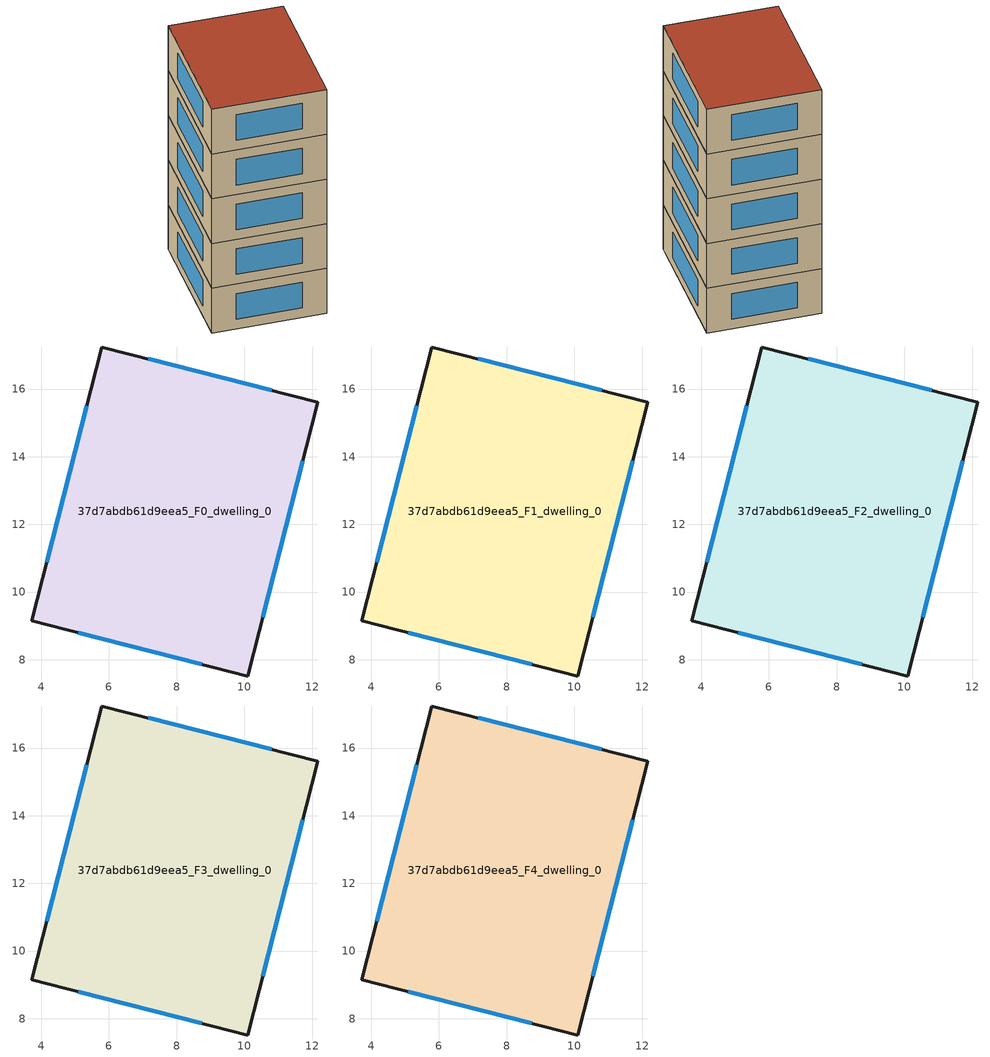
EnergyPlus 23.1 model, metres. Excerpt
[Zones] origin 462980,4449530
37d7abdb61d9eea5_F0_dwelling_0
 floor ground (EU_floor_Construction): 12.17,15.61 10.1,7.52 3.72,9.15 5.79,17.24 z0
 wall outside (EU_wall_Construction): 12.17,15.61 5.79,17.24 3.72,9.15 10.1,7.52 12.17,15.61 z0:3
 window (EU_Window_Construction): 10.8,15.96 7.16,16.89 / 10.55,9.25 11.73,13.88 / 5.09,8.8 8.74,7.87 / 5.35,15.51 4.16,10.88 z0.64:2.36
37d7abdb61d9eea5_F1_dwelling_0
 floor to 37d7abdb61d9eea5_F0_dwelling_0 (EU_floor_Construction): 12.17,15.61 10.1,7.52 3.72,9.15 5.79,17.24 z3
 wall outside (EU_wall_Construction): 12.17,15.61 5.79,17.24 3.72,9.15 10.1,7.52 12.17,15.61 z3:6
 window (EU_Window_Construction): 10.8,15.96 7.16,16.89 / 10.55,9.25 11.73,13.88 / 5.09,8.8 8.74,7.87 / 5.35,15.51 4.16,10.88 z3.64:5.36
37d7abdb61d9eea5_F2_dwelling_0
 floor to 37d7abdb61d9eea5_F1_dwelling_0 (EU_floor_Construction): 12.17,15.61 10.1,7.52 3.72,9.15 5.79,17.24 z6
 wall outside (EU_wall_Construction): 12.17,15.61 5.79,17.24 3.72,9.15 10.1,7.52 12.17,15.61 z6:9
 window (EU_Window_Construction): 10.8,15.96 7.16,16.89 / 10.55,9.25 11.73,13.88 / 5.09,8.8 8.74,7.87 / 5.35,15.51 4.16,10.88 z6.64:8.36
37d7abdb61d9eea5_F3_dwelling_0
 floor to 37d7abdb61d9eea5_F2_dwelling_0 (EU_floor_Construction): 12.17,15.61 10.1,7.52 3.72,9.15 5.79,17.24 z9
 wall outside (EU_wall_Construction): 12.17,15.61 5.79,17.24 3.72,9.15 10.1,7.52 12.17,15.61 z9:12
 window (EU_Window_Construction): 10.8,15.96 7.16,16.89 / 10.55,9.25 11.73,13.88 / 5.09,8.8 8.74,7.87 / 5.35,15.51 4.16,10.88 z9.64:11.36
37d7abdb61d9eea5_F4_dwelling_0
 floor to 37d7abdb61d9eea5_F3_dwelling_0 (EU_floor_Construction): 12.17,15.61 10.1,7.52 3.72,9.15 5.79,17.24 z12
 wall outside (EU_wall_Construction): 12.17,15.61 5.79,17.24 3.72,9.15 10.1,7.52 12.17,15.61 z12:15
 window (EU_Window_Construction): 10.8,15.96 7.16,16.89 / 10.55,9.25 11.73,13.88 / 5.09,8.8 8.74,7.87 / 5.35,15.51 4.16,10.88 z12.64:14.36
 roof outside (EU_roof_Construction): 10.1,7.52 12.17,15.61 5.79,17.24 3.72,9.15 z15
[Building]
EU S2 Campaign: North Axis=0; Terrain=City; Solar Distribution=FullExterior
[Site:Location]
Yerevan-Zvartnots.Intl.AP: Latitude=40.15; Longitude=44.383; Time Zone=4; Elevation=854
[SizingPeriod:WeatherFileDays]
AnnualSizingPeriod: Begin Month=1; Begin Day of Month=1; End Month=12; End Day of Month=31; Day of Week for Start Day=Monday; Use Weather File Daylight Saving Period=No; Use Weather File Rain and Snow Indicators=No
[MATERIAL]
EU_InternalMass_Material: Roughness=MediumRough; Thickness=0.1; Conductivity=1; Density=1800; Specific Heat=900; Thermal Absorptance=0.9; Solar Absorptance=0.7; Visible Absorptance=0.7
[MATERIAL:NOMASS] Roughness=MediumRough; Thermal Absorptance=0.9; Solar Absorptance=0.7; Visible Absorptance=0.7
Name | Thermal Resistance
EU_wall_NoMass | 1.05043
EU_roof_NoMass | 1.45357
EU_floor_NoMass | 0.478065
[WINDOWMATERIAL:SIMPLEGLAZINGSYSTEM]
EU_Window_SimpleGlazing: UFactor=2.5566; Solar Heat Gain Coefficient=0.75; Visible Transmittance=0.75
[CONSTRUCTION]
EU_wall_Construction: EU_wall_NoMass
EU_roof_Construction: EU_roof_NoMass
EU_floor_Construction: EU_floor_NoMass
EU_Window_Construction: EU_Window_SimpleGlazing
EU_InternalMass_Construction: EU_InternalMass_Material
[ZONE] Type=1; Multiplier=1; Ceiling Height=autocalculate; Floor Area=autocalculate; Part of Total Floor Area=Yes
Name | Volume
37d7abdb61d9eea5_F0_dwelling_0 | 165.019
37d7abdb61d9eea5_F1_dwelling_0; 37d7abdb61d9eea5_F2_dwelling_0; 37d7abdb61d9eea5_F3_dwelling_0; 37d7abdb61d9eea5_F4_dwelling_0 | 165.02
[INTERNALMASS] Construction=EU_InternalMass_Construction; Surface Area=55.0064
Name | Zone or ZoneList
37d7abdb61d9eea5_F0_dwelling_0_EU_InternalMass | 37d7abdb61d9eea5_F0_dwelling_0
37d7abdb61d9eea5_F1_dwelling_0_EU_InternalMass | 37d7abdb61d9eea5_F1_dwelling_0
37d7abdb61d9eea5_F2_dwelling_0_EU_InternalMass | 37d7abdb61d9eea5_F2_dwelling_0
37d7abdb61d9eea5_F3_dwelling_0_EU_InternalMass | 37d7abdb61d9eea5_F3_dwelling_0
37d7abdb61d9eea5_F4_dwelling_0_EU_InternalMass | 37d7abdb61d9eea5_F4_dwelling_0
[OTHEREQUIPMENT] Fuel Type=Electricity; Design Level Calculation Method=Watts/Area; Power per Zone Floor Area=1; Fraction Latent=0; Fraction Radiant=0; Fraction Lost=0; Carbon Dioxide Generation Rate=0; EndUse Subcategory=EU_Step8_InternalGains
Name | Zone or ZoneList or Space or SpaceList | Schedule
EU_Step8_InternalGain_37d7abdb61d9eea5_F0_dwelling_0_f000 | 37d7abdb61d9eea5_F0_dwelling_0 | EU_Step8_GainSchedule_37d7abdb61d9eea5_F0_dwelling_0_f000
EU_Step8_InternalGain_37d7abdb61d9eea5_F1_dwelling_0_f000 | 37d7abdb61d9eea5_F1_dwelling_0 | EU_Step8_GainSchedule_37d7abdb61d9eea5_F1_dwelling_0_f000
EU_Step8_InternalGain_37d7abdb61d9eea5_F2_dwelling_0_f000 | 37d7abdb61d9eea5_F2_dwelling_0 | EU_Step8_GainSchedule_37d7abdb61d9eea5_F2_dwelling_0_f000
EU_Step8_InternalGain_37d7abdb61d9eea5_F3_dwelling_0_f000 | 37d7abdb61d9eea5_F3_dwelling_0 | EU_Step8_GainSchedule_37d7abdb61d9eea5_F3_dwelling_0_f000
EU_Step8_InternalGain_37d7abdb61d9eea5_F4_dwelling_0_f000 | 37d7abdb61d9eea5_F4_dwelling_0 | EU_Step8_GainSchedule_37d7abdb61d9eea5_F4_dwelling_0_f000
[ZONEVENTILATION:DESIGNFLOWRATE] Schedule=EU_AlwaysOn; Design Flow Rate Calculation Method=AirChanges/Hour; Air Changes per Hour=0.557805; Ventilation Type=Natural; Fan Pressure Rise=0; Fan Total Efficiency=1; Constant Term Coefficient=1; Temperature Term Coefficient=0; Velocity Term Coefficient=0; Velocity Squared Term Coefficient=0; Minimum Indoor Temperature=-100; Maximum Indoor Temperature=100; Delta Temperature=-100; Minimum Outdoor Temperature=-100; Maximum Outdoor Temperature=100; Maximum Wind Speed=40
Name | Zone or ZoneList or Space or SpaceList
EU_ConstantAir_37d7abdb61d9eea5_F0_dwelling_0 | 37d7abdb61d9eea5_F0_dwelling_0
EU_ConstantAir_37d7abdb61d9eea5_F1_dwelling_0 | 37d7abdb61d9eea5_F1_dwelling_0
EU_ConstantAir_37d7abdb61d9eea5_F2_dwelling_0 | 37d7abdb61d9eea5_F2_dwelling_0
EU_ConstantAir_37d7abdb61d9eea5_F3_dwelling_0 | 37d7abdb61d9eea5_F3_dwelling_0
EU_ConstantAir_37d7abdb61d9eea5_F4_dwelling_0 | 37d7abdb61d9eea5_F4_dwelling_0
[HVACTEMPLATE:THERMOSTAT] Constant Heating Setpoint=20; Constant Cooling Setpoint=50
EU_HeatOnly_37d7abdb61d9eea5_F0_dwelling_0; EU_HeatOnly_37d7abdb61d9eea5_F1_dwelling_0; EU_HeatOnly_37d7abdb61d9eea5_F2_dwelling_0; EU_HeatOnly_37d7abdb61d9eea5_F3_dwelling_0; EU_HeatOnly_37d7abdb61d9eea5_F4_dwelling_0
[HVACTEMPLATE:ZONE:IDEALLOADSAIRSYSTEM] System Availability Schedule=EU_AlwaysOn; Maximum Heating Supply Air Temperature=50; Minimum Cooling Supply Air Temperature=13; Maximum Heating Supply Air Humidity Ratio=0.0156; Minimum Cooling Supply Air Humidity Ratio=0.0077; Heating Limit=NoLimit; Cooling Limit=NoLimit; Heating Availability Schedule=EU_AlwaysOn; Cooling Availability Schedule=EU_CoolingOff; Dehumidification Control Type=ConstantSensibleHeatRatio; Cooling Sensible Heat Ratio=0.7; Dehumidification Setpoint=60; Humidification Control Type=None; Humidification Setpoint=30; Outdoor Air Method=None; Outdoor Air Flow Rate per Person=0.00944; Outdoor Air Flow Rate per Zone Floor Area=0; Outdoor Air Flow Rate per Zone=0; Demand Controlled Ventilation Type=None; Outdoor Air Economizer Type=NoEconomizer; Heat Recovery Type=None; Sensible Heat Recovery Effectiveness=0.7; Latent Heat Recovery Effectiveness=0.65
Name | Template Thermostat
37d7abdb61d9eea5_F0_dwelling_0 | EU_HeatOnly_37d7abdb61d9eea5_F0_dwelling_0
37d7abdb61d9eea5_F1_dwelling_0 | EU_HeatOnly_37d7abdb61d9eea5_F1_dwelling_0
37d7abdb61d9eea5_F2_dwelling_0 | EU_HeatOnly_37d7abdb61d9eea5_F2_dwelling_0
37d7abdb61d9eea5_F3_dwelling_0 | EU_HeatOnly_37d7abdb61d9eea5_F3_dwelling_0
37d7abdb61d9eea5_F4_dwelling_0 | EU_HeatOnly_37d7abdb61d9eea5_F4_dwelling_0
[SIZING:ZONE] Zone Cooling Design Supply Air Temperature Input Method=SupplyAirTemperature; Zone Cooling Design Supply Air Temperature=13; Zone Heating Design Supply Air Temperature Input Method=SupplyAirTemperature; Zone Heating Design Supply Air Temperature=50; Zone Cooling Design Supply Air Humidity Ratio=0.008; Zone Heating Design Supply Air Humidity Ratio=0.008; Cooling Design Air Flow Method=DesignDay; Cooling Design Air Flow Rate=0; Cooling Minimum Air Flow per Zone Floor Area=0.000762; Cooling Minimum Air Flow=0; Cooling Minimum Air Flow Fraction=0.2; Heating Design Air Flow Method=DesignDay; Heating Design Air Flow Rate=0; Heating Maximum Air Flow per Zone Floor Area=0.002032; Heating Maximum Air Flow=0.141576; Heating Maximum Air Flow Fraction=0.3; Account for Dedicated Outdoor Air System=No; Dedicated Outdoor Air System Control Strategy=NeutralSupplyAir; Dedicated Outdoor Air Low Setpoint Temperature for Design=autosize; Dedicated Outdoor Air High Setpoint Temperature for Design=autosize; Zone Load Sizing Method=Sensible Load Only No Latent Load; Zone Latent Cooling Design Supply Air Humidity Ratio Input Method=HumidityRatioDifference; Zone Cooling Design Supply Air Humidity Ratio Difference=0.005; Zone Latent Heating Design Supply Air Humidity Ratio Input Method=HumidityRatioDifference; Zone Humidification Design Supply Air Humidity Ratio Difference=0.005
37d7abdb61d9eea5_F0_dwelling_0; 37d7abdb61d9eea5_F1_dwelling_0; 37d7abdb61d9eea5_F2_dwelling_0; 37d7abdb61d9eea5_F3_dwelling_0; 37d7abdb61d9eea5_F4_dwelling_0
[SCHEDULE:CONSTANT]
Name | Hourly Value
EU_AlwaysOn | 1
EU_CoolingOff | 0
[SCHEDULE:FILE] Column Number=1; Rows to Skip at Top=0; Number of Hours of Data=8760; Column Separator=Comma; Interpolate to Timestep=No; Minutes per Item=60; Adjust Schedule for Daylight Savings=Yes
Name | File
EU_Step8_GainSchedule_37d7abdb61d9eea5_F0_dwelling_0_f000 | ../../schedules/37d7abdb61d9eea5/37d7abdb61d9eea5_F0_dwelling_0_f000_gain.csv
EU_Step8_GainSchedule_37d7abdb61d9eea5_F1_dwelling_0_f000 | ../../schedules/37d7abdb61d9eea5/37d7abdb61d9eea5_F1_dwelling_0_f000_gain.csv
EU_Step8_GainSchedule_37d7abdb61d9eea5_F2_dwelling_0_f000 | ../../schedules/37d7abdb61d9eea5/37d7abdb61d9eea5_F2_dwelling_0_f000_gain.csv
EU_Step8_GainSchedule_37d7abdb61d9eea5_F3_dwelling_0_f000 | ../../schedules/37d7abdb61d9eea5/37d7abdb61d9eea5_F3_dwelling_0_f000_gain.csv
EU_Step8_GainSchedule_37d7abdb61d9eea5_F4_dwelling_0_f000 | ../../schedules/37d7abdb61d9eea5/37d7abdb61d9eea5_F4_dwelling_0_f000_gain.csv
